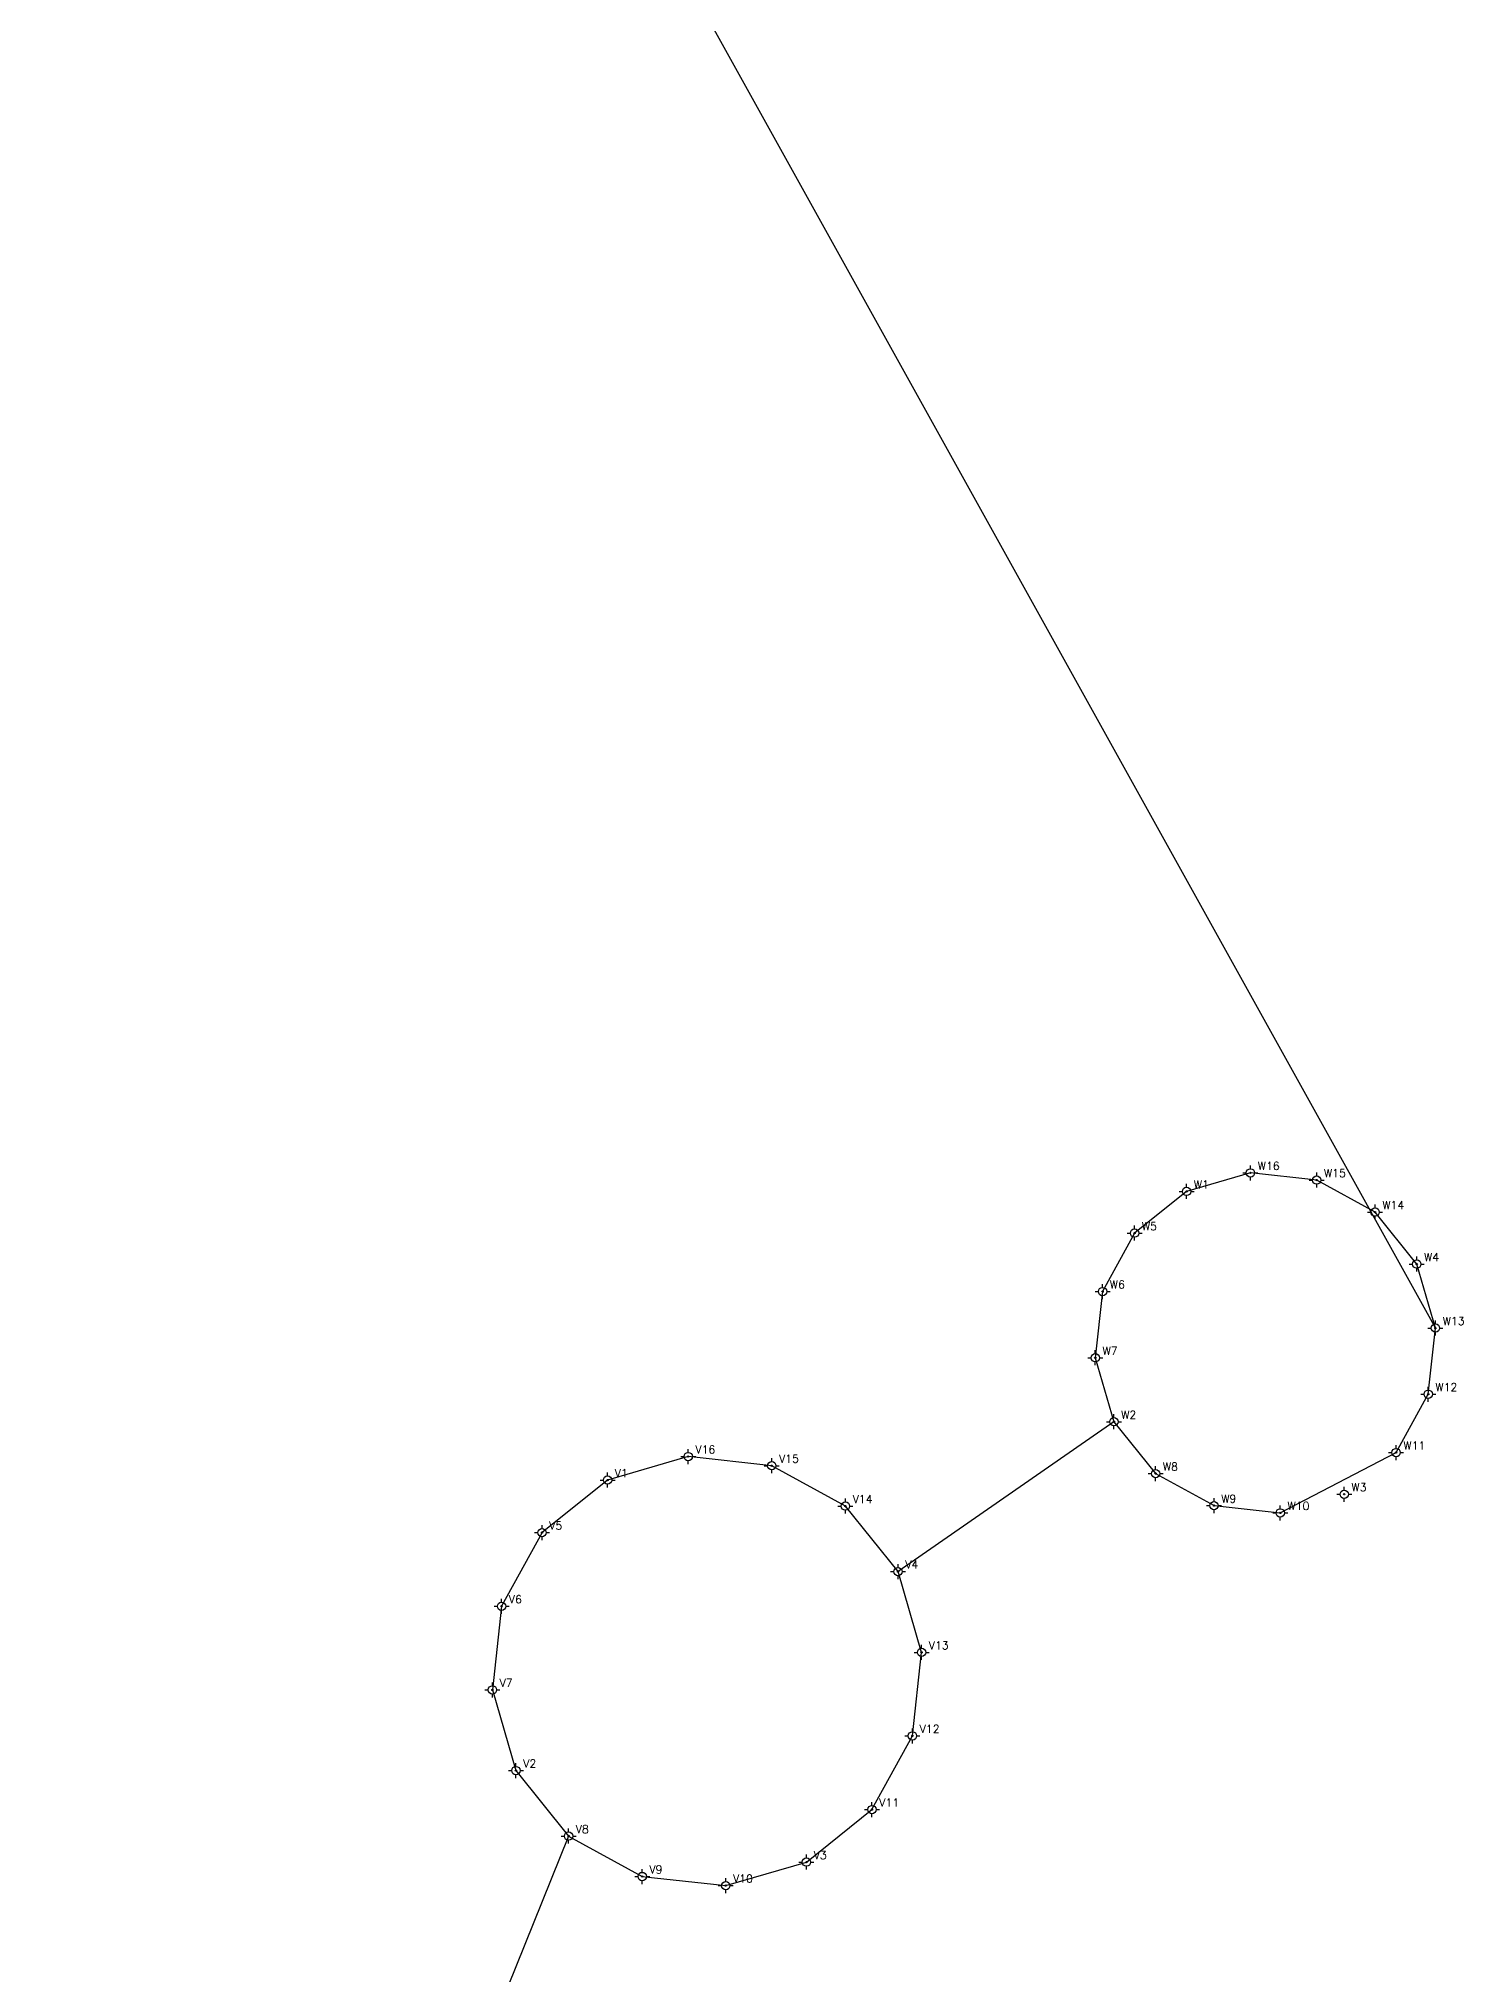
# Model space of a CAD drawing. Header units: millimetres. Extents: x 597474 to 598420, y 1993798 to 1995321.
# Drawn here: x 598206.1 to 598419.8, y 1994279.1 to 1994569.3 of the extents above; entities that cross this region are included whole.
import ezdxf
from ezdxf.enums import TextEntityAlignment as Align

# ---------------------------------------------------------------- set-up
doc = ezdxf.new("R2010")
doc.units = ezdxf.units.MM
doc.header["$LTSCALE"] = 0.5
doc.header["$PDMODE"] = 3
doc.header["$PDSIZE"] = 0.04
for name, color, linetype in [('91230_導線點', 7, 'Continuous'), ('CPtElev', 1, 'Continuous'), ('CPtName', 5, 'Continuous'), ('Point3D', 7, 'Continuous'), ('水準測線', 4, 'Continuous')]:
    doc.layers.add(name, color=color, linetype=linetype)
doc.styles.add('CPTELEV', font='romand.shx')
doc.styles.add('CPTNAME', font='romand.shx')
doc.styles.add('細明體', font='')
doc.styles.get('細明體').set_extended_font_data('MingLiU')

# ---------------------------------------------------------------- blocks, each defined once
blk = doc.blocks.new('302')
for points in [[(-2.25, 0), (-1.25, 0)], [(0, 1.25), (0, 2.25)], [(1.25, 0), (2.25, 0)], [(0, -2.25), (0, -1.25)]]:
    blk.add_lwpolyline(points)
for radius in [1.25, 0.2]:
    blk.add_circle((0, 0), radius)
at = {"style": '細明體'}
blk.add_attdef('PT_NO', text='', height=1.88, dxfattribs=at).set_placement((0, 3), align=Align.BOTTOM_CENTER)
blk.add_attdef('HEIGHT', text='', height=1.88, dxfattribs=at).set_placement((3, 0), align=Align.MIDDLE_LEFT)
blk.add_attdef('DESCRIPTION', text='', height=1.88, dxfattribs=at).set_placement((0, -3), align=Align.TOP_CENTER)
blk = doc.blocks.new('CPT')
at = {"layer": 'Point3D'}
blk.add_point((0, 0), dxfattribs=at)
at = {"layer": 'CPtElev', "style": 'CPTELEV'}
blk.add_attdef('CPTELEV', (2.17, -3), '', height=2.4, dxfattribs=at)
at = {"layer": 'CPtName', "style": 'CPTNAME'}
blk.add_attdef('CPTNAME', (2.17, 0.89), '', height=2.4, dxfattribs=at)

msp = doc.modelspace()

# ---------------------------------------------------------------- linework, layer by layer
at = {"layer": '水準測線'}
for points in [[(598206.05, 1994753.05), (598415.49, 1994375.98)], [(598387.76, 1994399.25), (598378.17, 1994396.46)], [(598397.69, 1994398.17), (598387.76, 1994399.25)], [(598378.17, 1994396.46), (598370.38, 1994390.21)], [(598406.45, 1994393.36), (598397.69, 1994398.17)], [(598412.7, 1994385.57), (598406.45, 1994393.36)], [(598370.38, 1994390.21), (598365.58, 1994381.45)], [(598415.49, 1994375.98), (598412.7, 1994385.57)], [(598365.58, 1994381.45), (598364.49, 1994371.52)], [(598414.41, 1994366.05), (598415.49, 1994375.98)], [(598364.49, 1994371.52), (598367.28, 1994361.93)], [(598409.6, 1994357.3), (598414.41, 1994366.05)], [(598367.28, 1994361.93), (598334.91, 1994339.44)], [(598367.28, 1994361.93), (598373.54, 1994354.14)], [(598303.44, 1994356.7), (598291.35, 1994353.18)], [(598315.97, 1994355.33), (598303.44, 1994356.7)], [(598327.02, 1994349.27), (598315.97, 1994355.33)], [(598392.22, 1994348.25), (598409.6, 1994357.3)], [(598291.35, 1994353.18), (598281.52, 1994345.29)], [(598373.54, 1994354.14), (598382.29, 1994349.34)], [(598334.91, 1994339.44), (598327.02, 1994349.27)], [(598382.29, 1994349.34), (598392.22, 1994348.25)], [(598281.52, 1994345.29), (598275.45, 1994334.24)], [(598338.44, 1994327.34), (598334.91, 1994339.44)], [(598275.45, 1994334.24), (598274.08, 1994321.71)], [(598337.07, 1994314.81), (598338.44, 1994327.34)], [(598274.08, 1994321.71), (598277.61, 1994309.61)], [(598331, 1994303.76), (598337.07, 1994314.81)], [(598277.61, 1994309.61), (598285.5, 1994299.78)], [(598321.18, 1994295.88), (598331, 1994303.76)], [(598285.5, 1994299.78), (598237.04, 1994179.59)], [(598285.5, 1994299.78), (598296.55, 1994293.72)], [(598309.08, 1994292.35), (598321.18, 1994295.88)], [(598296.55, 1994293.72), (598296.55, 1994293.72)], [(598296.55, 1994293.72), (598309.08, 1994292.35)]]:
    msp.add_lwpolyline(points, dxfattribs=at)

# ---------------------------------------------------------------- block references
at = {"layer": '91230_導線點', "xscale": 0.5, "yscale": 0.5, "zscale": 0.5}
for p in [(598387.76, 1994399.25, -999), (598397.69, 1994398.17, -999), (598378.17, 1994396.46, -999), (598406.45, 1994393.36, -999), (598370.38, 1994390.21, -999), (598412.7, 1994385.57, -999), (598365.58, 1994381.45, -999), (598415.49, 1994375.98, -999), (598364.49, 1994371.52, -999), (598414.41, 1994366.05, -999), (598367.28, 1994361.93, -999), (598409.6, 1994357.3, -999), (598303.44, 1994356.7, -999), (598315.97, 1994355.33, -999), (598291.35, 1994353.18, -999), (598373.54, 1994354.14, -999), (598327.02, 1994349.27, -999), (598382.29, 1994349.34, -999), (598401.81, 1994351.04, -999), (598392.22, 1994348.25, -999), (598281.52, 1994345.29, -999), (598334.91, 1994339.44, -999), (598275.45, 1994334.24, -999), (598338.44, 1994327.34, -999), (598274.08, 1994321.71, -999), (598337.07, 1994314.81, -999), (598277.61, 1994309.61, -999), (598331, 1994303.76, -999), (598285.5, 1994299.78, -999), (598296.55, 1994293.72, -999), (598321.18, 1994295.88, -999), (598309.08, 1994292.35, -999)]:
    msp.add_blockref('302', p, dxfattribs=at)
at = {"layer": '91230_導線點'}
ref = msp.add_blockref('CPT', (598387.76, 1994399.25, -999), dxfattribs=dict(at, xscale=0.5, yscale=0.5, zscale=0.5))
ref.add_attrib('CPTNAME', 'W16', (598388.85, 1994399.7, -999), dxfattribs={"layer": 'CPtName', "height": 1.2, "style": 'CPTNAME'})
ref = msp.add_blockref('CPT', (598397.69, 1994398.17, -999), dxfattribs=dict(at, xscale=0.5, yscale=0.5, zscale=0.5))
ref.add_attrib('CPTNAME', 'W15', (598398.78, 1994398.61, -999), dxfattribs={"layer": 'CPtName', "height": 1.2, "style": 'CPTNAME'})
ref = msp.add_blockref('CPT', (598378.17, 1994396.46, -999), dxfattribs=dict(at, xscale=0.5, yscale=0.5, zscale=0.5))
ref.add_attrib('CPTNAME', 'W1', (598379.26, 1994396.91, -999), dxfattribs={"layer": 'CPtName', "height": 1.2, "style": 'CPTNAME'})
ref = msp.add_blockref('CPT', (598406.45, 1994393.36, -999), dxfattribs=dict(at, xscale=0.5, yscale=0.5, zscale=0.5))
ref.add_attrib('CPTNAME', 'W14', (598407.53, 1994393.81, -999), dxfattribs={"layer": 'CPtName', "height": 1.2, "style": 'CPTNAME'})
ref = msp.add_blockref('CPT', (598370.38, 1994390.21, -999), dxfattribs=dict(at, xscale=0.5, yscale=0.5, zscale=0.5))
ref.add_attrib('CPTNAME', 'W5', (598371.47, 1994390.65, -999), dxfattribs={"layer": 'CPtName', "height": 1.2, "style": 'CPTNAME'})
ref = msp.add_blockref('CPT', (598412.7, 1994385.57, -999), dxfattribs=dict(at, xscale=0.5, yscale=0.5, zscale=0.5))
ref.add_attrib('CPTNAME', 'W4', (598413.79, 1994386.02, -999), dxfattribs={"layer": 'CPtName', "height": 1.2, "style": 'CPTNAME'})
ref = msp.add_blockref('CPT', (598365.58, 1994381.45, -999), dxfattribs=dict(at, xscale=0.5, yscale=0.5, zscale=0.5))
ref.add_attrib('CPTNAME', 'W6', (598366.66, 1994381.9, -999), dxfattribs={"layer": 'CPtName', "height": 1.2, "style": 'CPTNAME'})
ref = msp.add_blockref('CPT', (598415.49, 1994375.98, -999), dxfattribs=dict(at, xscale=0.5, yscale=0.5, zscale=0.5))
ref.add_attrib('CPTNAME', 'W13', (598416.58, 1994376.43, -999), dxfattribs={"layer": 'CPtName', "height": 1.2, "style": 'CPTNAME'})
ref = msp.add_blockref('CPT', (598364.49, 1994371.52, -999), dxfattribs=dict(at, xscale=0.5, yscale=0.5, zscale=0.5))
ref.add_attrib('CPTNAME', 'W7', (598365.58, 1994371.97, -999), dxfattribs={"layer": 'CPtName', "height": 1.2, "style": 'CPTNAME'})
ref = msp.add_blockref('CPT', (598414.41, 1994366.05, -999), dxfattribs=dict(at, xscale=0.5, yscale=0.5, zscale=0.5))
ref.add_attrib('CPTNAME', 'W12', (598415.49, 1994366.5, -999), dxfattribs={"layer": 'CPtName', "height": 1.2, "style": 'CPTNAME'})
ref = msp.add_blockref('CPT', (598367.28, 1994361.93, -999), dxfattribs=dict(at, xscale=0.5, yscale=0.5, zscale=0.5))
ref.add_attrib('CPTNAME', 'W2', (598368.37, 1994362.38, -999), dxfattribs={"layer": 'CPtName', "height": 1.2, "style": 'CPTNAME'})
ref = msp.add_blockref('CPT', (598303.44, 1994356.7, -999), dxfattribs=dict(at, xscale=0.5, yscale=0.5, zscale=0.5))
ref.add_attrib('CPTNAME', 'V16', (598304.53, 1994357.15, -999), dxfattribs={"layer": 'CPtName', "height": 1.2, "style": 'CPTNAME'})
ref = msp.add_blockref('CPT', (598409.6, 1994357.3, -999), dxfattribs=dict(at, xscale=0.5, yscale=0.5, zscale=0.5))
ref.add_attrib('CPTNAME', 'W11', (598410.69, 1994357.74, -999), dxfattribs={"layer": 'CPtName', "height": 1.2, "style": 'CPTNAME'})
ref = msp.add_blockref('CPT', (598315.97, 1994355.33, -999), dxfattribs=dict(at, xscale=0.5, yscale=0.5, zscale=0.5))
ref.add_attrib('CPTNAME', 'V15', (598317.06, 1994355.78, -999), dxfattribs={"layer": 'CPtName', "height": 1.2, "style": 'CPTNAME'})
ref = msp.add_blockref('CPT', (598373.54, 1994354.14, -999), dxfattribs=dict(at, xscale=0.5, yscale=0.5, zscale=0.5))
ref.add_attrib('CPTNAME', 'W8', (598374.62, 1994354.59, -999), dxfattribs={"layer": 'CPtName', "height": 1.2, "style": 'CPTNAME'})
ref = msp.add_blockref('CPT', (598291.35, 1994353.18, -999), dxfattribs=dict(at, xscale=0.5, yscale=0.5, zscale=0.5))
ref.add_attrib('CPTNAME', 'V1', (598292.43, 1994353.62, -999), dxfattribs={"layer": 'CPtName', "height": 1.2, "style": 'CPTNAME'})
ref = msp.add_blockref('CPT', (598401.81, 1994351.04, -999), dxfattribs=dict(at, xscale=0.5, yscale=0.5, zscale=0.5))
ref.add_attrib('CPTNAME', 'W3', (598402.9, 1994351.49, -999), dxfattribs={"layer": 'CPtName', "height": 1.2, "style": 'CPTNAME'})
ref = msp.add_blockref('CPT', (598327.02, 1994349.27, -999), dxfattribs=dict(at, xscale=0.5, yscale=0.5, zscale=0.5))
ref.add_attrib('CPTNAME', 'V14', (598328.11, 1994349.72, -999), dxfattribs={"layer": 'CPtName', "height": 1.2, "style": 'CPTNAME'})
ref = msp.add_blockref('CPT', (598382.29, 1994349.34, -999), dxfattribs=dict(at, xscale=0.5, yscale=0.5, zscale=0.5))
ref.add_attrib('CPTNAME', 'W9', (598383.38, 1994349.78, -999), dxfattribs={"layer": 'CPtName', "height": 1.2, "style": 'CPTNAME'})
ref = msp.add_blockref('CPT', (598392.22, 1994348.25, -999), dxfattribs=dict(at, xscale=0.5, yscale=0.5, zscale=0.5))
ref.add_attrib('CPTNAME', 'W10', (598393.31, 1994348.7, -999), dxfattribs={"layer": 'CPtName', "height": 1.2, "style": 'CPTNAME'})
ref = msp.add_blockref('CPT', (598281.52, 1994345.29, -999), dxfattribs=dict(at, xscale=0.5, yscale=0.5, zscale=0.5))
ref.add_attrib('CPTNAME', 'V5', (598282.6, 1994345.74, -999), dxfattribs={"layer": 'CPtName', "height": 1.2, "style": 'CPTNAME'})
ref = msp.add_blockref('CPT', (598334.91, 1994339.44, -999), dxfattribs=dict(at, xscale=0.5, yscale=0.5, zscale=0.5))
ref.add_attrib('CPTNAME', 'V4', (598336, 1994339.89, -999), dxfattribs={"layer": 'CPtName', "height": 1.2, "style": 'CPTNAME'})
ref = msp.add_blockref('CPT', (598275.45, 1994334.24, -999), dxfattribs=dict(at, xscale=0.5, yscale=0.5, zscale=0.5))
ref.add_attrib('CPTNAME', 'V6', (598276.54, 1994334.69, -999), dxfattribs={"layer": 'CPtName', "height": 1.2, "style": 'CPTNAME'})
ref = msp.add_blockref('CPT', (598338.44, 1994327.34, -999), dxfattribs=dict(at, xscale=0.5, yscale=0.5, zscale=0.5))
ref.add_attrib('CPTNAME', 'V13', (598339.52, 1994327.79, -999), dxfattribs={"layer": 'CPtName', "height": 1.2, "style": 'CPTNAME'})
ref = msp.add_blockref('CPT', (598274.08, 1994321.71, -999), dxfattribs=dict(at, xscale=0.5, yscale=0.5, zscale=0.5))
ref.add_attrib('CPTNAME', 'V7', (598275.17, 1994322.16, -999), dxfattribs={"layer": 'CPtName', "height": 1.2, "style": 'CPTNAME'})
ref = msp.add_blockref('CPT', (598337.07, 1994314.81, -999), dxfattribs=dict(at, xscale=0.5, yscale=0.5, zscale=0.5))
ref.add_attrib('CPTNAME', 'V12', (598338.15, 1994315.26, -999), dxfattribs={"layer": 'CPtName', "height": 1.2, "style": 'CPTNAME'})
ref = msp.add_blockref('CPT', (598277.61, 1994309.61, -999), dxfattribs=dict(at, xscale=0.5, yscale=0.5, zscale=0.5))
ref.add_attrib('CPTNAME', 'V2', (598278.7, 1994310.06, -999), dxfattribs={"layer": 'CPtName', "height": 1.2, "style": 'CPTNAME'})
ref = msp.add_blockref('CPT', (598331, 1994303.76, -999), dxfattribs=dict(at, xscale=0.5, yscale=0.5, zscale=0.5))
ref.add_attrib('CPTNAME', 'V11', (598332.09, 1994304.21, -999), dxfattribs={"layer": 'CPtName', "height": 1.2, "style": 'CPTNAME'})
ref = msp.add_blockref('CPT', (598285.5, 1994299.78, -999), dxfattribs=dict(at, xscale=0.5, yscale=0.5, zscale=0.5))
ref.add_attrib('CPTNAME', 'V8', (598286.58, 1994300.23, -999), dxfattribs={"layer": 'CPtName', "height": 1.2, "style": 'CPTNAME'})
ref = msp.add_blockref('CPT', (598321.18, 1994295.88, -999), dxfattribs=dict(at, xscale=0.5, yscale=0.5, zscale=0.5))
ref.add_attrib('CPTNAME', 'V3', (598322.26, 1994296.32, -999), dxfattribs={"layer": 'CPtName', "height": 1.2, "style": 'CPTNAME'})
ref = msp.add_blockref('CPT', (598296.55, 1994293.72, -999), dxfattribs=dict(at, xscale=0.5, yscale=0.5, zscale=0.5))
ref.add_attrib('CPTNAME', 'V9', (598297.63, 1994294.17, -999), dxfattribs={"layer": 'CPtName', "height": 1.2, "style": 'CPTNAME'})
ref = msp.add_blockref('CPT', (598309.08, 1994292.35, -999), dxfattribs=dict(at, xscale=0.5, yscale=0.5, zscale=0.5))
ref.add_attrib('CPTNAME', 'V10', (598310.16, 1994292.8, -999), dxfattribs={"layer": 'CPtName', "height": 1.2, "style": 'CPTNAME'})

doc.saveas('drawing.dxf')
